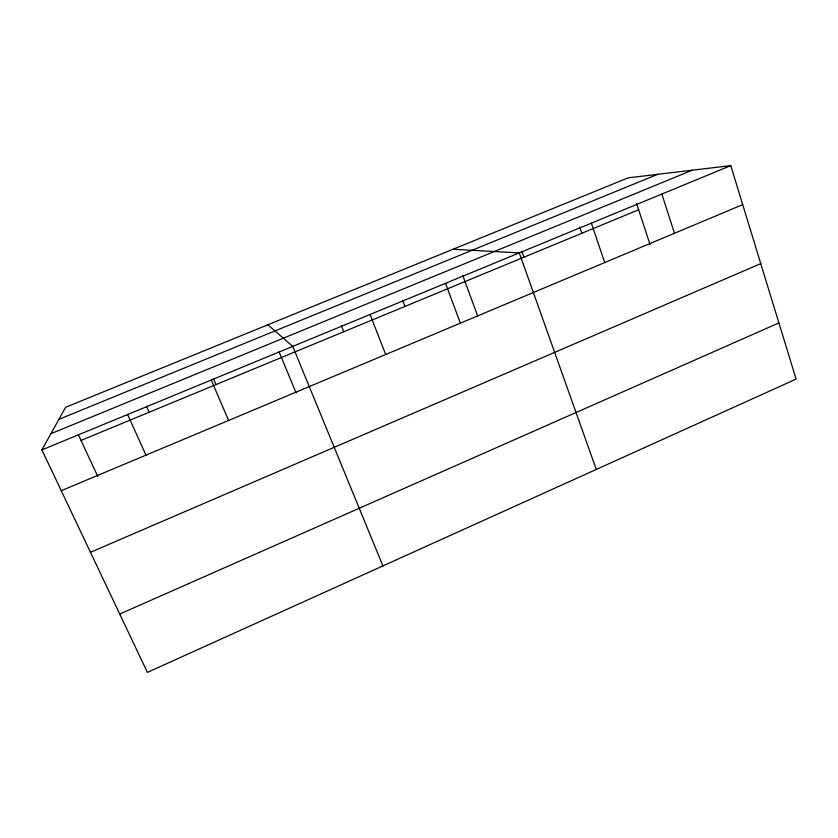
<?xml version="1.0" encoding="UTF-8"?>
<svg xmlns="http://www.w3.org/2000/svg" width="838" height="838" viewBox="0 0 838 838"><rect width="100%" height="100%" fill="white"/><g stroke="black" fill="none" stroke-linecap="round" stroke-linejoin="round"><path stroke-width="1.26" d="M41.9 449.901L65.615 407.278L628.175 177.834L730.767 165.62L796.1 379.101L147.404 672.38L41.9 449.901L730.767 165.62M119.74 614.045L778.911 322.923M90.462 552.305L760.757 263.624M61.258 490.712L742.709 204.629M81.024 440.421L638.64 209.762M50.919 433.696L692.261 170.208M58.89 419.356L657.683 174.325M453.065 249.253L519.288 252.898L596.279 469.437M267.888 324.777L292.766 346.377L382.903 565.901M78.269 434.503L97.857 476.644M127.617 414.527L145.98 455.139M146.524 406.346L149.164 412.233M211.207 380.033L228.627 420.446M213.428 378.734L215.953 384.611M279.023 351.677L296.118 392.98M341.37 325.699L343.779 331.733M370.04 314.48L385.71 354.505M402.649 300.413L404.953 306.425M445.523 283.338L460.387 323.154M462.796 275.608L477.67 315.936M521.823 251.243L523.939 257.214M579.707 227.108L581.813 233.268M591.377 223.149L604.711 262.556M636.629 203.624L650.047 244.56M661.852 194.06L674.475 233.268"/></g></svg>
